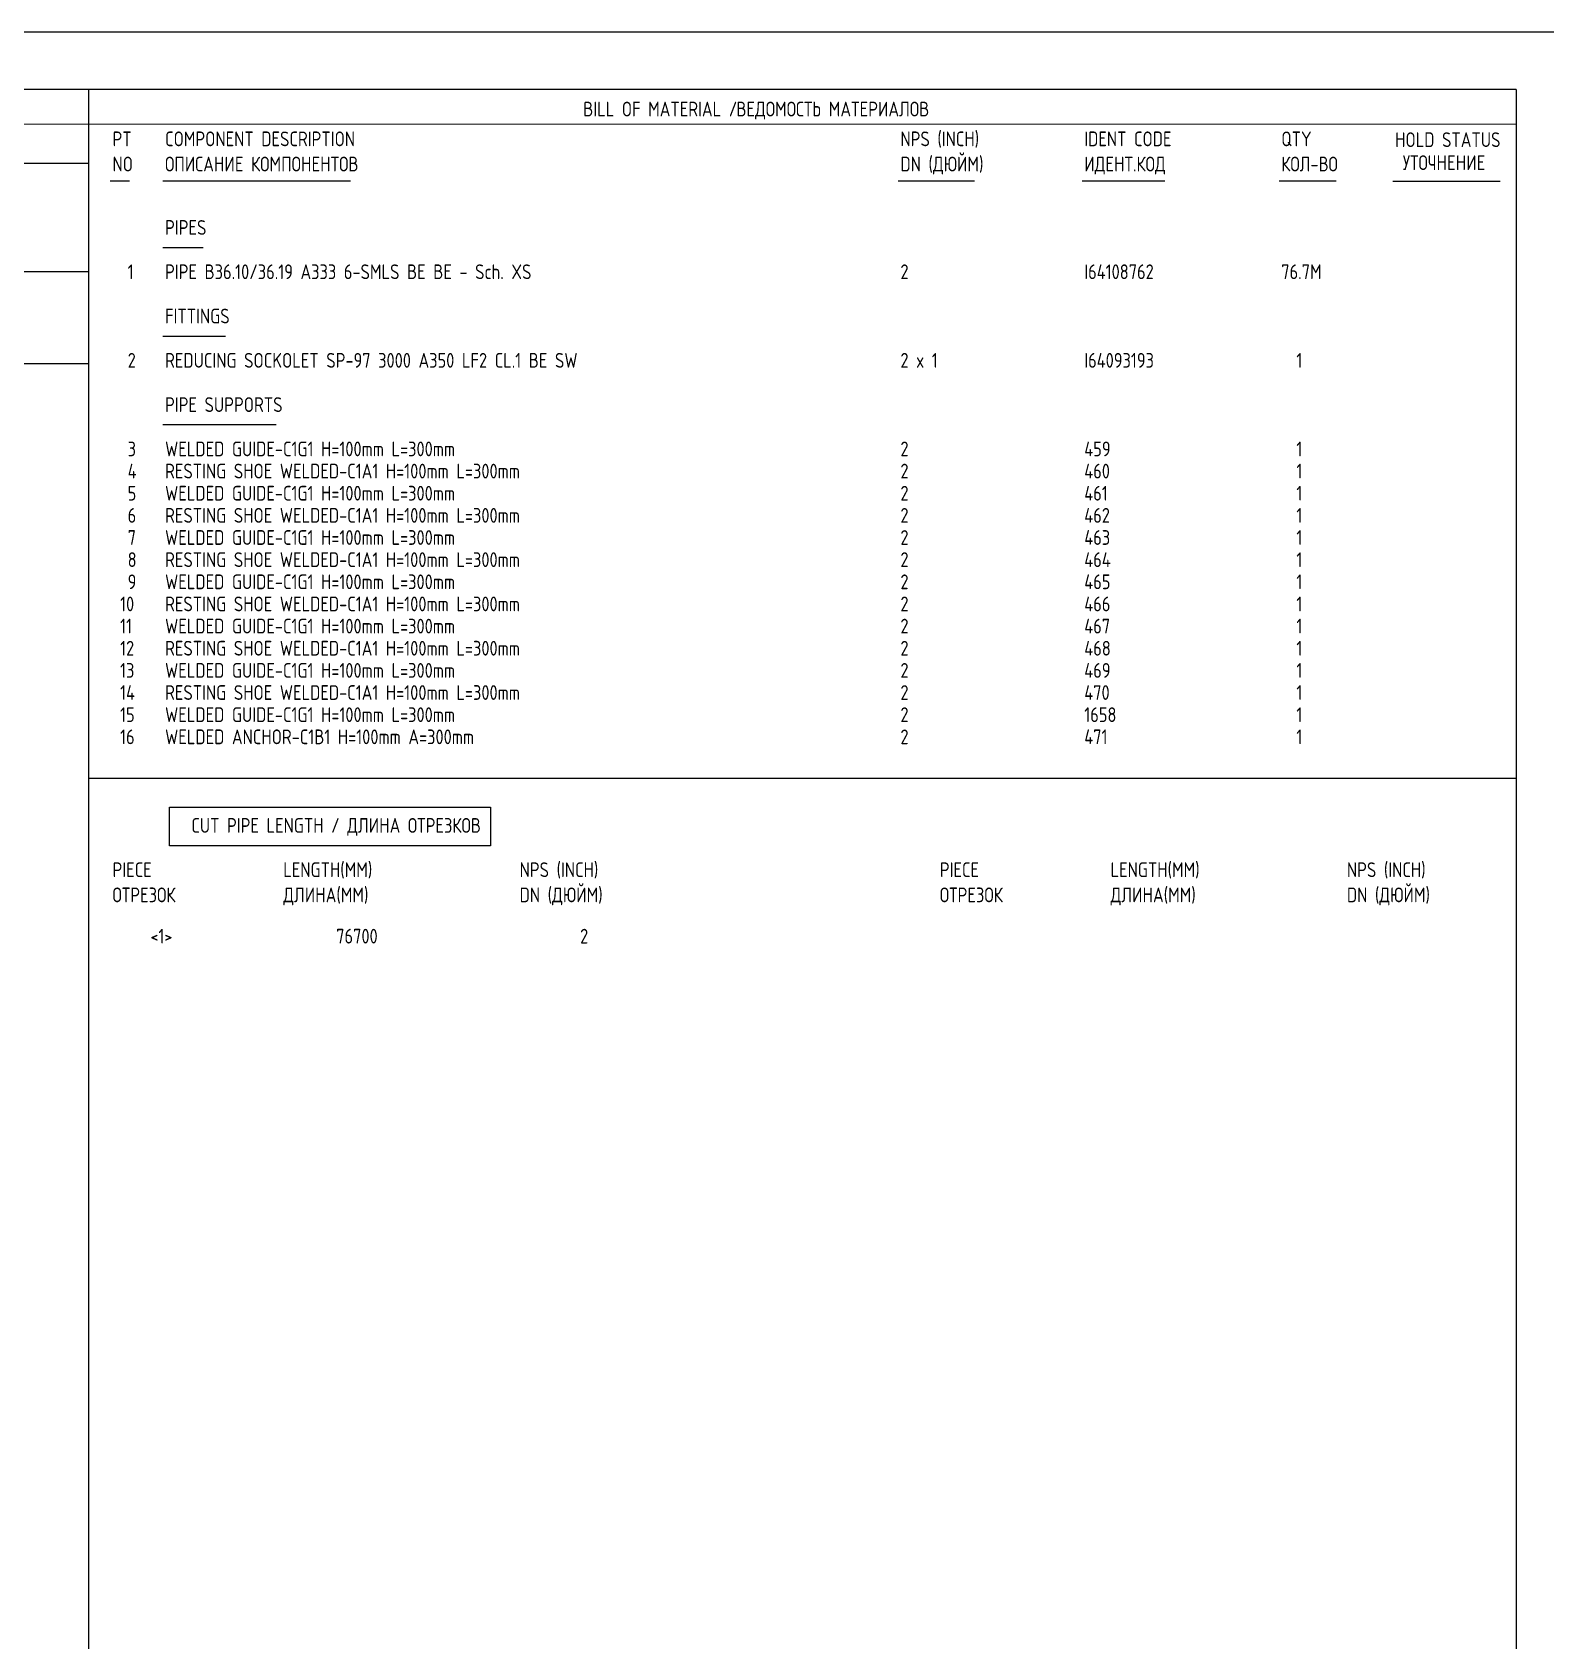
# Model space of a CAD drawing. Extents: x -1005 to 594, y -998 to 420.
# Drawn here: x 395.4 to 594, y 210 to 420 of the extents above; entities that cross this region are included whole.
import ezdxf

# ---------------------------------------------------------------- set-up
doc = ezdxf.new("R2010")
doc.units = 0
doc.styles.add('TTFN17', font='GOST type A')

msp = doc.modelspace()

# ---------------------------------------------------------------- linework, layer by layer
at = {"layer": 'GT_1', "flags": 128}
for points in [[(594, 420), (0, 420)], [(589.1, 412.5), (25.4, 412.5)], [(402.7, 412.5), (402.7, 7.5)], [(589.1, 412.5), (589.1, 7.5)], [(589.1, 408), (162.7, 407.9)], [(190.3, 402.9), (402.7, 402.9)], [(408.046, 400.531), (405.557, 400.531)], [(436.894, 400.531), (412.414, 400.531)], [(518.373, 400.531), (508.414, 400.531)], [(543.202, 400.531), (532.414, 400.531)], [(565.597, 400.531), (558.129, 400.531)], [(587, 400.5), (573, 400.5)], [(417.669, 391.854), (412.414, 391.854)], [(402.7, 388.7), (226.9, 388.7)], [(420.573, 380.289), (412.414, 380.289)], [(402.7, 376.7), (25.4, 376.7)], [(427.211, 368.724), (412.414, 368.724)], [(402.7, 322.625), (589, 322.625)], [(413.271, 318.84), (455.204, 318.84), (455.204, 313.793), (413.271, 313.793), (413.271, 318.84)]]:
    msp.add_lwpolyline(points, dxfattribs=at)

# ---------------------------------------------------------------- texts
at = {"layer": 'GT_1', "style": 'TTFN17'}
for s, p in [('BILL OF MATERIAL /', (467.289, 409)), ('ВЕДОМОСТЬ МАТЕРИАЛОВ', (487.289, 409)), ('PT', (405.846, 405.109)), ('COMPONENT DESCRIPTION', (412.703, 405.109)), ('NPS (INCH)', (508.703, 405.109)), ('IDENT CODE', (532.703, 405.109)), ('QTY', (558.417, 405.109)), ('HOLD STATUS', (573.289, 405)), ('NO', (405.846, 401.822)), ('ОПИСАНИЕ КОМПОНЕНТОВ', (412.703, 401.822)), ('DN (ДЮЙМ)', (508.703, 401.822)), ('ИДЕНТ.КОД', (532.703, 401.822)), ('КОЛ-ВО', (558.417, 401.822)), ('УТОЧНЕНИЕ', (574.289, 402)), ('PIPES', (412.703, 393.544)), ('  1', (405.846, 387.762)), ('PIPE B36.10/36.19 A333 6-SMLS BE BE - Sch. XS', (412.703, 387.762)), ('2', (508.703, 387.762)), ('I64108762', (532.703, 387.762)), ('76.7M', (558.417, 387.762)), ('FITTINGS', (412.703, 381.98)), ('  2', (405.846, 376.197)), ('REDUCING SOCKOLET SP-97 3000 A350 LF2 CL.1 BE SW', (412.703, 376.197)), ('2 x 1', (508.703, 376.197)), ('I64093193', (532.703, 376.197)), ('  1', (558.417, 376.197)), ('PIPE SUPPORTS', (412.703, 370.415)), ('  3', (405.846, 364.633)), ('WELDED GUIDE-C1G1 H=100mm L=300mm', (412.703, 364.633)), ('2', (508.703, 364.633)), ('459', (532.703, 364.633)), ('  1', (558.417, 364.633)), ('  4', (405.846, 361.741)), ('RESTING SHOE WELDED-C1A1 H=100mm L=300mm', (412.703, 361.741)), ('2', (508.703, 361.741)), ('460', (532.703, 361.741)), ('  1', (558.417, 361.741)), ('  5', (405.846, 358.85)), ('WELDED GUIDE-C1G1 H=100mm L=300mm', (412.703, 358.85)), ('2', (508.703, 358.85)), ('461', (532.703, 358.85)), ('  1', (558.417, 358.85)), ('  6', (405.846, 355.959)), ('RESTING SHOE WELDED-C1A1 H=100mm L=300mm', (412.703, 355.959)), ('2', (508.703, 355.959)), ('462', (532.703, 355.959)), ('  1', (558.417, 355.959)), ('  7', (405.846, 353.068)), ('WELDED GUIDE-C1G1 H=100mm L=300mm', (412.703, 353.068)), ('2', (508.703, 353.068)), ('463', (532.703, 353.068)), ('  1', (558.417, 353.068)), ('  8', (405.846, 350.177)), ('RESTING SHOE WELDED-C1A1 H=100mm L=300mm', (412.703, 350.177)), ('2', (508.703, 350.177)), ('464', (532.703, 350.177)), ('  1', (558.417, 350.177)), ('  9', (405.846, 347.286)), ('WELDED GUIDE-C1G1 H=100mm L=300mm', (412.703, 347.286)), ('2', (508.703, 347.286)), ('465', (532.703, 347.286)), ('  1', (558.417, 347.286)), (' 10', (405.846, 344.395)), ('RESTING SHOE WELDED-C1A1 H=100mm L=300mm', (412.703, 344.395)), ('2', (508.703, 344.395)), ('466', (532.703, 344.395)), ('  1', (558.417, 344.395)), (' 11', (405.846, 341.503)), ('WELDED GUIDE-C1G1 H=100mm L=300mm', (412.703, 341.503)), ('2', (508.703, 341.503)), ('467', (532.703, 341.503)), ('  1', (558.417, 341.503)), (' 12', (405.846, 338.612)), ('RESTING SHOE WELDED-C1A1 H=100mm L=300mm', (412.703, 338.612)), ('2', (508.703, 338.612)), ('468', (532.703, 338.612)), ('  1', (558.417, 338.612)), (' 13', (405.846, 335.721)), ('WELDED GUIDE-C1G1 H=100mm L=300mm', (412.703, 335.721)), ('2', (508.703, 335.721)), ('469', (532.703, 335.721)), ('  1', (558.417, 335.721)), (' 14', (405.846, 332.83)), ('RESTING SHOE WELDED-C1A1 H=100mm L=300mm', (412.703, 332.83)), ('2', (508.703, 332.83)), ('470', (532.703, 332.83)), ('  1', (558.417, 332.83)), (' 15', (405.846, 329.939)), ('WELDED GUIDE-C1G1 H=100mm L=300mm', (412.703, 329.939)), ('2', (508.703, 329.939)), ('1658', (532.703, 329.939)), ('  1', (558.417, 329.939)), (' 16', (405.846, 327.048)), ('WELDED ANCHOR-C1B1 H=100mm A=300mm', (412.703, 327.048)), ('2', (508.703, 327.048)), ('471', (532.703, 327.048)), ('  1', (558.417, 327.048)), ('CUT PIPE LENGTH / ДЛИНА ОТРЕЗКОВ', (416.132, 315.483)), ('PIECE', (405.846, 309.701)), ('LENGTH(MM)', (428.132, 309.701)), ('NPS (INCH)', (458.989, 309.701)), ('PIECE', (513.846, 309.701)), ('LENGTH(MM)', (536.132, 309.701)), ('NPS (INCH)', (566.989, 309.701)), ('DN (ДЮЙМ)', (458.989, 306.414)), ('DN (ДЮЙМ)', (566.989, 306.414)), ('ОТРЕЗОК', (405.846, 306.414)), ('ДЛИНА(MM)', (428.132, 306.414)), ('ОТРЕЗОК', (513.846, 306.414)), ('ДЛИНА(MM)', (536.132, 306.414)), ('     <1>', (405.846, 301.027)), ('       76700', (428.132, 301.027)), ('        2', (458.989, 301.027))]:
    msp.add_text(s, height=1.925, dxfattribs=at).set_placement(p)

doc.saveas('drawing.dxf')
